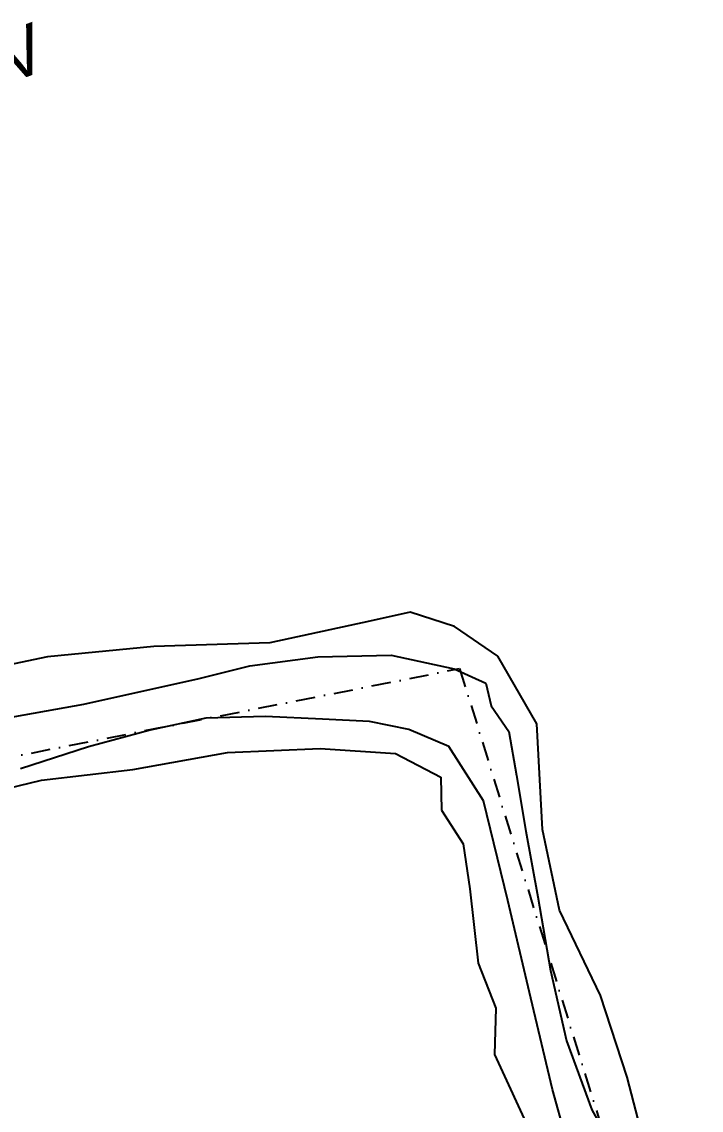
# Model space of a CAD drawing. Header units: metres. Extents: x 307096 to 311250, y 1932270 to 1936190.
# Drawn here: x 309634 to 309812, y 1935276.7 to 1935562 of the extents above; entities that cross this region are included whole.
import ezdxf

# ---------------------------------------------------------------- set-up
doc = ezdxf.new("R2010")
doc.units = ezdxf.units.M
doc.linetypes.add('DASHDOT', pattern=[1, 0.5, -0.25, 0, -0.25])
for name, color, linetype in [('LINE_WATER', 4, 'Continuous'), ('POLY_WATER', 4, 'Continuous'), ('TEXT_MAPOUT', 7, 'Continuous'), ('V_BOUND_STREAM_LINE', 7, 'DASHDOT')]:
    doc.layers.add(name, color=color, linetype=linetype)

msp = doc.modelspace()

# ---------------------------------------------------------------- linework, layer by layer
at = {"layer": 'LINE_WATER'}
for p, q in [((309693.78, 1935393.15), (309711.57, 1935395.55)), ((309711.57, 1935395.55), (309730.76, 1935395.93)), ((309730.76, 1935395.93), (309747.27, 1935392.41)), ((309680.47, 1935389.89), (309693.78, 1935393.15)), ((309747.27, 1935392.41), (309755.55, 1935388.67)), ((309650.26, 1935383.12), (309680.47, 1935389.89)), ((309755.55, 1935388.67), (309757.01, 1935382.68)), ((309620.75, 1935377.9), (309650.26, 1935383.12)), ((309757.01, 1935382.68), (309761.63, 1935375.95)), ((309697.84, 1935379.88), (309682.23, 1935379.42)), ((309712.81, 1935379.2), (309697.84, 1935379.88)), ((309682.23, 1935379.42), (309667.62, 1935376.32)), ((309725.08, 1935378.57), (309712.81, 1935379.2)), ((309735.4, 1935376.5), (309725.08, 1935378.57)), ((309667.62, 1935376.32), (309651.53, 1935371.94)), ((309745.92, 1935372), (309735.4, 1935376.5)), ((309761.63, 1935375.95), (309763.59, 1935364.4)), ((309651.53, 1935371.94), (309633.65, 1935366.17)), ((309754.92, 1935357.84), (309745.92, 1935372)), ((309763.59, 1935364.4), (309766.05, 1935349.84)), ((309761.31, 1935331.66), (309754.92, 1935357.84)), ((309766.05, 1935349.84), (309769.17, 1935332.66)), ((309767.32, 1935306.05), (309761.31, 1935331.66)), ((309769.17, 1935332.66), (309772.48, 1935313.3)), ((309772.48, 1935313.3), (309776.69, 1935294.94)), ((309773.05, 1935282.11), (309767.32, 1935306.05)), ((309776.69, 1935294.94), (309783.35, 1935276.85)), ((309779.31, 1935259.61), (309773.05, 1935282.11)), ((309783.35, 1935276.85), (309790.88, 1935263.24))]:
    msp.add_line(p, q, dxfattribs=at)
at = {"layer": 'POLY_WATER'}
for p, q in [((309735.76, 1935407.21), (309725.16, 1935404.9)), ((309747.41, 1935403.51), (309735.76, 1935407.21)), ((309725.16, 1935404.9), (309699.02, 1935399.17)), ((309758.76, 1935395.71), (309747.41, 1935403.51)), ((309668.62, 1935398.25), (309640.73, 1935395.52)), ((309699.02, 1935399.17), (309668.62, 1935398.25)), ((309640.73, 1935395.52), (309628.69, 1935392.97)), ((309768.96, 1935378.01), (309758.76, 1935395.71)), ((309770.4, 1935350.27), (309768.96, 1935378.01)), ((309687.89, 1935370.48), (309712.14, 1935371.54)), ((309712.14, 1935371.54), (309731.91, 1935370.18)), ((309663.13, 1935365.99), (309687.89, 1935370.48)), ((309731.91, 1935370.18), (309743.76, 1935364.04)), ((309639.16, 1935363.24), (309663.13, 1935365.99)), ((309618.89, 1935358.3), (309639.16, 1935363.24)), ((309743.76, 1935364.04), (309743.99, 1935355.32)), ((309743.99, 1935355.32), (309749.66, 1935346.49)), ((309774.84, 1935329.17), (309770.4, 1935350.27)), ((309749.66, 1935346.49), (309751.39, 1935334.74)), ((309751.39, 1935334.74), (309753.54, 1935315.23)), ((309785.58, 1935306.78), (309774.84, 1935329.17)), ((309753.54, 1935315.23), (309758.15, 1935303.48)), ((309792.57, 1935285.41), (309785.58, 1935306.78)), ((309758.15, 1935303.48), (309757.87, 1935291.33)), ((309757.87, 1935291.33), (309768.93, 1935267.27)), ((309802.02, 1935249.39), (309792.57, 1935285.41))]:
    msp.add_line(p, q, dxfattribs=at)
at = {"layer": 'V_BOUND_STREAM_LINE', "ltscale": 10}
for p, q in [((309398.74, 1935323.43), (309748.72, 1935392.45)), ((309748.72, 1935392.45), (309811.99, 1935187.8))]:
    msp.add_line(p, q, dxfattribs=at)

# ---------------------------------------------------------------- texts
at = {"layer": 'TEXT_MAPOUT'}
msp.add_text('MOUJE PATVALCHI SHIV', height=13.0508, rotation=20.6667, dxfattribs=at).set_placement((309446.36, 1935476.19))

doc.saveas('drawing.dxf')
